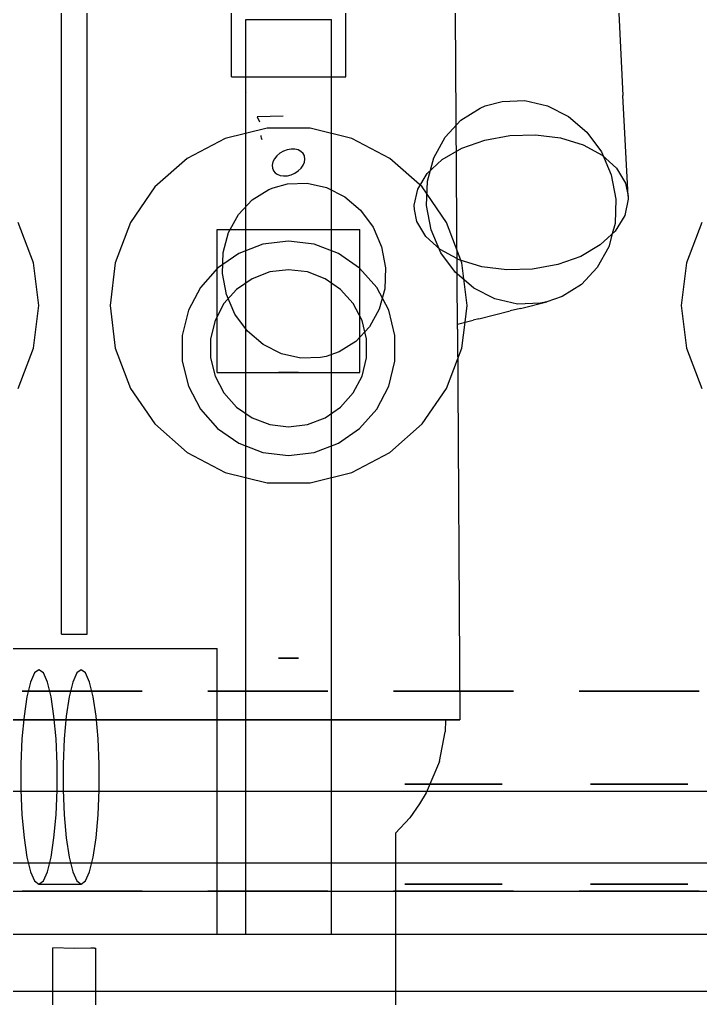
# Model space of a CAD drawing. Header units: millimetres. Extents: x -610 to 577, y -771 to 522.
# Drawn here: x -233.4 to -185.8, y 104.5 to 173 of the extents above; entities that cross this region are included whole.
import ezdxf

# ---------------------------------------------------------------- set-up
doc = ezdxf.new("R2010")
doc.units = ezdxf.units.MM
doc.layers.add('HIDDEN', color=8, linetype='Continuous')
doc.layers.add('VISIBLE', color=7, linetype='Continuous')

msp = doc.modelspace()

# ---------------------------------------------------------------- linework, layer by layer
at = {"layer": 'HIDDEN'}
for points in [[(-230.496, 130), (-230.496, 202)], [(-230.496, 130), (-230.496, 202)], [(-228.696, 130), (-228.696, 202)], [(-228.696, 130), (-228.696, 202)], [(-218.596, 169), (-218.596, 177)], [(-218.596, 169), (-218.596, 177)], [(-210.596, 169), (-210.596, 177)], [(-210.596, 169), (-210.596, 177)], [(-217.596, 173), (-211.596, 173)], [(-217.596, 173), (-211.596, 173)], [(-217.596, 109), (-217.596, 173)], [(-217.596, 109), (-217.596, 173)], [(-217.596, 173), (-211.596, 173)], [(-217.596, 173), (-211.596, 173)], [(-217.596, 109), (-217.596, 173)], [(-217.596, 109), (-217.596, 173)], [(-211.596, 109), (-211.596, 173)], [(-211.596, 109), (-211.596, 173)], [(-211.596, 109), (-211.596, 173)], [(-211.596, 109), (-211.596, 173)], [(-218.596, 169), (-210.596, 169)], [(-218.596, 169), (-210.596, 169)], [(-217.534, 167.919), (-217.543, 167.922)], [(-200.825, 166.959), (-199.649, 167.28)], [(-199.649, 167.28), (-198.05, 167.336)], [(-198.05, 167.336), (-196.466, 166.978)], [(-202.524, 165.964), (-201.17, 166.814)], [(-201.17, 166.814), (-200.825, 166.959)], [(-196.466, 166.978), (-194.989, 166.227)], [(-214.985, 166.254), (-216.799, 166.188)], [(-216.799, 166.188), (-216.632, 165.839)], [(-203.633, 164.78), (-202.524, 165.964)], [(-194.989, 166.227), (-193.705, 165.126)], [(-216.103, 165.409), (-219.029, 164.688)], [(-213.089, 165.409), (-216.103, 165.409)], [(-210.163, 164.688), (-213.089, 165.409)], [(-193.705, 165.126), (-192.688, 163.741)], [(-219.029, 164.688), (-221.697, 163.287)], [(-216.55, 164.882), (-216.535, 164.825)], [(-216.535, 164.825), (-216.506, 164.733)], [(-216.506, 164.733), (-216.461, 164.61)], [(-207.495, 163.287), (-210.163, 164.688)], [(-204.433, 163.331), (-203.633, 164.78)], [(-202.471, 163.998), (-200.86, 164.575)], [(-200.86, 164.575), (-199.101, 164.898)], [(-199.101, 164.898), (-197.295, 164.949)], [(-197.295, 164.949), (-195.548, 164.725)], [(-195.548, 164.725), (-193.961, 164.238)], [(-214.958, 163.789), (-215.201, 163.647)], [(-214.695, 163.887), (-214.958, 163.789)], [(-214.426, 163.935), (-214.695, 163.887)], [(-214.167, 163.933), (-214.426, 163.935)], [(-213.932, 163.879), (-214.167, 163.933)], [(-213.733, 163.776), (-213.932, 163.879)], [(-213.582, 163.631), (-213.733, 163.776)], [(-203.84, 163.202), (-202.471, 163.998)], [(-193.961, 164.238), (-192.627, 163.519)], [(-192.688, 163.741), (-191.998, 162.15)], [(-221.697, 163.287), (-223.952, 161.289)], [(-215.687, 163.048), (-215.737, 162.827)], [(-215.576, 163.267), (-215.687, 163.048)], [(-215.411, 163.47), (-215.576, 163.267)], [(-215.201, 163.647), (-215.411, 163.47)], [(-213.514, 163.519), (-213.582, 163.631)], [(-213.486, 163.45), (-213.514, 163.519)], [(-213.452, 163.245), (-213.486, 163.45)], [(-213.481, 163.027), (-213.452, 163.245)], [(-205.24, 161.289), (-207.495, 163.287)], [(-204.888, 162.232), (-203.84, 163.202)], [(-204.876, 161.701), (-204.433, 163.331)], [(-192.627, 163.519), (-191.623, 162.607)], [(-215.737, 162.827), (-215.724, 162.616)], [(-215.724, 162.616), (-215.678, 162.48)], [(-215.678, 162.48), (-215.649, 162.426)], [(-215.649, 162.426), (-215.54, 162.291)], [(-214.148, 162.255), (-213.915, 162.409)], [(-213.915, 162.409), (-213.719, 162.597)], [(-213.719, 162.597), (-213.572, 162.807)], [(-213.572, 162.807), (-213.481, 163.027)], [(-191.623, 162.607), (-191.007, 161.556)], [(-215.54, 162.291), (-215.395, 162.183)], [(-215.395, 162.183), (-215.184, 162.098)], [(-215.184, 162.098), (-214.94, 162.061)], [(-214.94, 162.061), (-214.676, 162.075)], [(-214.676, 162.075), (-214.407, 162.141)], [(-214.407, 162.141), (-214.148, 162.255)], [(-205.553, 161.145), (-204.888, 162.232)], [(-204.938, 159.985), (-204.876, 161.701)], [(-191.998, 162.15), (-191.674, 160.447)], [(-223.952, 161.289), (-225.664, 158.809)], [(-217.148, 160.382), (-215.982, 161.113)], [(-215.982, 161.113), (-215.685, 161.238)], [(-215.685, 161.238), (-214.673, 161.515)], [(-214.673, 161.515), (-213.296, 161.563)], [(-213.296, 161.563), (-211.932, 161.254)], [(-211.932, 161.254), (-210.66, 160.608)], [(-205.797, 160.005), (-205.553, 161.145)], [(-203.528, 158.809), (-205.24, 161.289)], [(-191.007, 161.556), (-190.819, 160.65)], [(-218.103, 159.362), (-217.148, 160.382)], [(-210.66, 160.608), (-209.554, 159.66)], [(-191.674, 160.447), (-191.736, 158.731)], [(-209.554, 159.66), (-208.679, 158.467)], [(-205.789, 159.715), (-205.797, 160.005)], [(-205.605, 158.876), (-205.789, 159.715)], [(-204.614, 158.282), (-204.938, 159.985)], [(-218.792, 158.114), (-218.103, 159.362)], [(-232.459, 155.991), (-233.528, 158.809)], [(-225.664, 158.809), (-226.733, 155.991)], [(-219.596, 158.316), (-209.596, 158.316)], [(-219.596, 158.316), (-209.596, 158.316)], [(-219.596, 148.316), (-219.596, 158.316)], [(-219.596, 148.316), (-219.596, 158.316)], [(-209.596, 148.316), (-209.596, 158.316)], [(-209.596, 148.316), (-209.596, 158.316)], [(-208.679, 158.467), (-208.084, 157.097)], [(-204.989, 157.825), (-205.605, 158.876)], [(-203.924, 156.691), (-204.614, 158.282)], [(-202.459, 155.991), (-203.528, 158.809)], [(-191.736, 158.731), (-191.933, 158.006)], [(-219.174, 156.711), (-218.792, 158.114)], [(-203.985, 156.913), (-204.989, 157.825)], [(-216.391, 157.282), (-218.081, 156.641)], [(-214.596, 157.5), (-216.391, 157.282)], [(-212.801, 157.282), (-214.596, 157.5)], [(-211.111, 156.641), (-212.801, 157.282)], [(-208.084, 157.097), (-207.806, 155.631)], [(-202.803, 156.276), (-203.985, 156.913)], [(-218.081, 156.641), (-219.569, 155.614)], [(-219.227, 155.233), (-219.174, 156.711)], [(-209.623, 155.614), (-211.111, 156.641)], [(-202.907, 155.305), (-203.924, 156.691)], [(-232.096, 153), (-232.459, 155.991)], [(-226.733, 155.991), (-227.096, 153)], [(-219.569, 155.614), (-220.768, 154.26)], [(-208.424, 154.26), (-209.623, 155.614)], [(-207.806, 155.631), (-207.859, 154.153)], [(-202.096, 153), (-202.459, 155.991)], [(-218.948, 153.766), (-219.227, 155.233)], [(-217.152, 154.87), (-218.243, 154.117)], [(-215.912, 155.34), (-217.152, 154.87)], [(-214.596, 155.5), (-215.912, 155.34)], [(-213.28, 155.34), (-214.596, 155.5)], [(-212.04, 154.87), (-213.28, 155.34)], [(-210.949, 154.117), (-212.04, 154.87)], [(-202.797, 155.211), (-202.907, 155.305)], [(-220.768, 154.26), (-221.609, 152.66)], [(-207.583, 152.66), (-208.424, 154.26)], [(-207.859, 154.153), (-208.241, 152.749)], [(-218.243, 154.117), (-219.122, 153.124)], [(-218.354, 152.397), (-218.948, 153.766)], [(-210.07, 153.124), (-210.949, 154.117)], [(-232.459, 150.009), (-232.096, 153)], [(-227.096, 153), (-226.733, 150.009)], [(-219.122, 153.124), (-219.739, 151.95)], [(-209.453, 151.95), (-210.07, 153.124)], [(-202.238, 151.832), (-202.096, 153)], [(-221.609, 152.66), (-222.041, 150.904)], [(-217.478, 151.203), (-218.354, 152.397)], [(-208.241, 152.749), (-208.929, 151.501)], [(-207.151, 150.904), (-207.583, 152.66)], [(-219.739, 151.95), (-220.056, 150.663)], [(-208.929, 151.501), (-209.884, 150.482)], [(-209.136, 150.663), (-209.453, 151.95)], [(-222.041, 150.904), (-222.041, 149.096)], [(-216.372, 150.256), (-217.478, 151.203)], [(-207.151, 149.096), (-207.151, 150.904)], [(-220.056, 150.663), (-220.056, 149.337)], [(-215.101, 149.609), (-216.372, 150.256)], [(-209.884, 150.482), (-211.05, 149.75)], [(-209.136, 149.337), (-209.136, 150.663)], [(-233.528, 147.191), (-232.459, 150.009)], [(-226.733, 150.009), (-225.664, 147.191)], [(-213.737, 149.301), (-215.101, 149.609)], [(-212.36, 149.349), (-213.737, 149.301)], [(-211.971, 149.429), (-212.36, 149.349)], [(-211.05, 149.75), (-211.971, 149.429)], [(-222.041, 149.096), (-221.609, 147.34)], [(-220.056, 149.337), (-219.739, 148.05)], [(-209.453, 148.05), (-209.136, 149.337)], [(-207.583, 147.34), (-207.151, 149.096)], [(-203.528, 147.191), (-202.758, 149.22)], [(-219.739, 148.05), (-219.122, 146.876)], [(-219.596, 148.316), (-209.596, 148.316)], [(-219.596, 148.316), (-209.596, 148.316)], [(-215.296, 148.316), (-215.291, 148.316)], [(-215.291, 148.316), (-215.296, 148.316)], [(-215.296, 148.316), (-215.291, 148.316)], [(-215.291, 148.316), (-215.296, 148.316)], [(-215.296, 148.316), (-215.291, 148.316)], [(-215.291, 148.316), (-215.296, 148.316)], [(-215.296, 148.316), (-215.291, 148.316)], [(-215.291, 148.316), (-215.296, 148.316)], [(-215.291, 148.316), (-215.251, 148.316)], [(-215.251, 148.316), (-215.291, 148.316)], [(-215.291, 148.316), (-215.251, 148.316)], [(-215.251, 148.316), (-215.291, 148.316)], [(-215.291, 148.316), (-215.251, 148.316)], [(-215.251, 148.316), (-215.291, 148.316)], [(-215.291, 148.316), (-215.251, 148.316)], [(-215.251, 148.316), (-215.291, 148.316)], [(-215.251, 148.316), (-215.172, 148.316)], [(-215.172, 148.316), (-215.251, 148.316)], [(-215.251, 148.316), (-215.172, 148.316)], [(-215.172, 148.316), (-215.251, 148.316)], [(-215.251, 148.316), (-215.172, 148.316)], [(-215.172, 148.316), (-215.251, 148.316)], [(-215.251, 148.316), (-215.172, 148.316)], [(-215.172, 148.316), (-215.251, 148.316)], [(-215.172, 148.316), (-215.06, 148.316)], [(-215.06, 148.316), (-215.172, 148.316)], [(-215.172, 148.316), (-215.06, 148.316)], [(-215.06, 148.316), (-215.172, 148.316)], [(-215.172, 148.316), (-215.06, 148.316)], [(-215.06, 148.316), (-215.172, 148.316)], [(-215.172, 148.316), (-215.06, 148.316)], [(-215.06, 148.316), (-215.172, 148.316)], [(-215.06, 148.316), (-214.921, 148.316)], [(-214.921, 148.316), (-215.06, 148.316)], [(-215.06, 148.316), (-214.921, 148.316)], [(-214.921, 148.316), (-215.06, 148.316)], [(-215.06, 148.316), (-214.921, 148.316)], [(-214.921, 148.316), (-215.06, 148.316)], [(-215.06, 148.316), (-214.921, 148.316)], [(-214.921, 148.316), (-215.06, 148.316)], [(-214.921, 148.316), (-214.764, 148.316)], [(-214.764, 148.316), (-214.921, 148.316)], [(-214.921, 148.316), (-214.764, 148.316)], [(-214.764, 148.316), (-214.921, 148.316)], [(-214.921, 148.316), (-214.764, 148.316)], [(-214.764, 148.316), (-214.921, 148.316)], [(-214.921, 148.316), (-214.764, 148.316)], [(-214.764, 148.316), (-214.921, 148.316)], [(-214.764, 148.316), (-214.596, 148.316)], [(-214.596, 148.316), (-214.764, 148.316)], [(-214.764, 148.316), (-214.596, 148.316)], [(-214.596, 148.316), (-214.764, 148.316)], [(-214.764, 148.316), (-214.596, 148.316)], [(-214.596, 148.316), (-214.764, 148.316)], [(-214.764, 148.316), (-214.596, 148.316)], [(-214.596, 148.316), (-214.764, 148.316)], [(-214.428, 148.316), (-214.596, 148.316)], [(-214.596, 148.316), (-214.428, 148.316)], [(-214.428, 148.316), (-214.596, 148.316)], [(-214.596, 148.316), (-214.428, 148.316)], [(-214.428, 148.316), (-214.596, 148.316)], [(-214.596, 148.316), (-214.428, 148.316)], [(-214.428, 148.316), (-214.596, 148.316)], [(-214.596, 148.316), (-214.428, 148.316)], [(-214.271, 148.316), (-214.428, 148.316)], [(-214.428, 148.316), (-214.271, 148.316)], [(-214.271, 148.316), (-214.428, 148.316)], [(-214.428, 148.316), (-214.271, 148.316)], [(-214.271, 148.316), (-214.428, 148.316)], [(-214.428, 148.316), (-214.271, 148.316)], [(-214.271, 148.316), (-214.428, 148.316)], [(-214.428, 148.316), (-214.271, 148.316)], [(-214.132, 148.316), (-214.271, 148.316)], [(-214.271, 148.316), (-214.132, 148.316)], [(-214.132, 148.316), (-214.271, 148.316)], [(-214.271, 148.316), (-214.132, 148.316)], [(-214.132, 148.316), (-214.271, 148.316)], [(-214.271, 148.316), (-214.132, 148.316)], [(-214.132, 148.316), (-214.271, 148.316)], [(-214.271, 148.316), (-214.132, 148.316)], [(-214.02, 148.316), (-214.132, 148.316)], [(-214.132, 148.316), (-214.02, 148.316)], [(-214.02, 148.316), (-214.132, 148.316)], [(-214.132, 148.316), (-214.02, 148.316)], [(-214.02, 148.316), (-214.132, 148.316)], [(-214.132, 148.316), (-214.02, 148.316)], [(-214.02, 148.316), (-214.132, 148.316)], [(-214.132, 148.316), (-214.02, 148.316)], [(-213.941, 148.316), (-214.02, 148.316)], [(-214.02, 148.316), (-213.941, 148.316)], [(-213.941, 148.316), (-214.02, 148.316)], [(-214.02, 148.316), (-213.941, 148.316)], [(-213.941, 148.316), (-214.02, 148.316)], [(-214.02, 148.316), (-213.941, 148.316)], [(-213.941, 148.316), (-214.02, 148.316)], [(-214.02, 148.316), (-213.941, 148.316)], [(-213.901, 148.316), (-213.941, 148.316)], [(-213.941, 148.316), (-213.901, 148.316)], [(-213.901, 148.316), (-213.941, 148.316)], [(-213.941, 148.316), (-213.901, 148.316)], [(-213.901, 148.316), (-213.941, 148.316)], [(-213.941, 148.316), (-213.901, 148.316)], [(-213.901, 148.316), (-213.941, 148.316)], [(-213.941, 148.316), (-213.901, 148.316)], [(-213.896, 148.316), (-213.901, 148.316)], [(-213.901, 148.316), (-213.896, 148.316)], [(-213.896, 148.316), (-213.901, 148.316)], [(-213.901, 148.316), (-213.896, 148.316)], [(-213.896, 148.316), (-213.901, 148.316)], [(-213.901, 148.316), (-213.896, 148.316)], [(-213.896, 148.316), (-213.901, 148.316)], [(-213.901, 148.316), (-213.896, 148.316)], [(-210.07, 146.876), (-209.453, 148.05)], [(-221.609, 147.34), (-220.768, 145.74)], [(-208.424, 145.74), (-207.583, 147.34)], [(-225.664, 147.191), (-223.952, 144.711)], [(-219.122, 146.876), (-218.243, 145.883)], [(-210.949, 145.883), (-210.07, 146.876)], [(-205.24, 144.711), (-203.528, 147.191)], [(-220.768, 145.74), (-219.569, 144.386)], [(-218.243, 145.883), (-217.152, 145.13)], [(-212.04, 145.13), (-210.949, 145.883)], [(-209.623, 144.386), (-208.424, 145.74)], [(-223.952, 144.711), (-221.697, 142.713)], [(-217.152, 145.13), (-215.912, 144.66)], [(-215.912, 144.66), (-214.596, 144.5)], [(-214.596, 144.5), (-213.28, 144.66)], [(-213.28, 144.66), (-212.04, 145.13)], [(-207.495, 142.713), (-205.24, 144.711)], [(-219.569, 144.386), (-218.081, 143.359)], [(-211.111, 143.359), (-209.623, 144.386)], [(-218.081, 143.359), (-216.391, 142.718)], [(-212.801, 142.718), (-211.111, 143.359)], [(-221.697, 142.713), (-219.029, 141.312)], [(-216.391, 142.718), (-214.596, 142.5)], [(-214.596, 142.5), (-212.801, 142.718)], [(-210.163, 141.312), (-207.495, 142.713)], [(-219.029, 141.312), (-216.103, 140.591)], [(-213.089, 140.591), (-210.163, 141.312)], [(-216.103, 140.591), (-213.089, 140.591)], [(-230.496, 130), (-228.696, 130)], [(-230.496, 130), (-228.696, 130)], [(-241.596, 129), (-219.596, 129)], [(-241.596, 129), (-219.596, 129)], [(-219.596, 109), (-219.596, 129)], [(-219.596, 109), (-219.596, 129)], [(-215.296, 128.316), (-215.291, 128.316)], [(-215.291, 128.316), (-215.296, 128.316)], [(-215.296, 128.316), (-215.291, 128.316)], [(-215.291, 128.316), (-215.296, 128.316)], [(-215.296, 128.316), (-215.291, 128.316)], [(-215.291, 128.316), (-215.296, 128.316)], [(-215.296, 128.316), (-215.291, 128.316)], [(-215.291, 128.316), (-215.296, 128.316)], [(-215.291, 128.316), (-215.251, 128.316)], [(-215.251, 128.316), (-215.291, 128.316)], [(-215.291, 128.316), (-215.251, 128.316)], [(-215.251, 128.316), (-215.291, 128.316)], [(-215.291, 128.316), (-215.251, 128.316)], [(-215.251, 128.316), (-215.291, 128.316)], [(-215.291, 128.316), (-215.251, 128.316)], [(-215.251, 128.316), (-215.291, 128.316)], [(-215.251, 128.316), (-215.172, 128.316)], [(-215.172, 128.316), (-215.251, 128.316)], [(-215.251, 128.316), (-215.172, 128.316)], [(-215.172, 128.316), (-215.251, 128.316)], [(-215.251, 128.316), (-215.172, 128.316)], [(-215.172, 128.316), (-215.251, 128.316)], [(-215.251, 128.316), (-215.172, 128.316)], [(-215.172, 128.316), (-215.251, 128.316)], [(-215.172, 128.316), (-215.06, 128.316)], [(-215.06, 128.316), (-215.172, 128.316)], [(-215.172, 128.316), (-215.06, 128.316)], [(-215.06, 128.316), (-215.172, 128.316)], [(-215.172, 128.316), (-215.06, 128.316)], [(-215.06, 128.316), (-215.172, 128.316)], [(-215.172, 128.316), (-215.06, 128.316)], [(-215.06, 128.316), (-215.172, 128.316)], [(-215.06, 128.316), (-214.921, 128.316)], [(-214.921, 128.316), (-215.06, 128.316)], [(-215.06, 128.316), (-214.921, 128.316)], [(-214.921, 128.316), (-215.06, 128.316)], [(-215.06, 128.316), (-214.921, 128.316)], [(-214.921, 128.316), (-215.06, 128.316)], [(-215.06, 128.316), (-214.921, 128.316)], [(-214.921, 128.316), (-215.06, 128.316)], [(-214.921, 128.316), (-214.764, 128.316)], [(-214.764, 128.316), (-214.921, 128.316)], [(-214.921, 128.316), (-214.764, 128.316)], [(-214.764, 128.316), (-214.921, 128.316)], [(-214.921, 128.316), (-214.764, 128.316)], [(-214.764, 128.316), (-214.921, 128.316)], [(-214.921, 128.316), (-214.764, 128.316)], [(-214.764, 128.316), (-214.921, 128.316)], [(-214.764, 128.316), (-214.596, 128.316)], [(-214.596, 128.316), (-214.764, 128.316)], [(-214.764, 128.316), (-214.596, 128.316)], [(-214.596, 128.316), (-214.764, 128.316)], [(-214.764, 128.316), (-214.596, 128.316)], [(-214.596, 128.316), (-214.764, 128.316)], [(-214.764, 128.316), (-214.596, 128.316)], [(-214.596, 128.316), (-214.764, 128.316)], [(-214.428, 128.316), (-214.596, 128.316)], [(-214.596, 128.316), (-214.428, 128.316)], [(-214.428, 128.316), (-214.596, 128.316)], [(-214.596, 128.316), (-214.428, 128.316)], [(-214.428, 128.316), (-214.596, 128.316)], [(-214.596, 128.316), (-214.428, 128.316)], [(-214.428, 128.316), (-214.596, 128.316)], [(-214.596, 128.316), (-214.428, 128.316)], [(-214.271, 128.316), (-214.428, 128.316)], [(-214.428, 128.316), (-214.271, 128.316)], [(-214.271, 128.316), (-214.428, 128.316)], [(-214.428, 128.316), (-214.271, 128.316)], [(-214.271, 128.316), (-214.428, 128.316)], [(-214.428, 128.316), (-214.271, 128.316)], [(-214.271, 128.316), (-214.428, 128.316)], [(-214.428, 128.316), (-214.271, 128.316)], [(-214.132, 128.316), (-214.271, 128.316)], [(-214.271, 128.316), (-214.132, 128.316)], [(-214.132, 128.316), (-214.271, 128.316)], [(-214.271, 128.316), (-214.132, 128.316)], [(-214.132, 128.316), (-214.271, 128.316)], [(-214.271, 128.316), (-214.132, 128.316)], [(-214.132, 128.316), (-214.271, 128.316)], [(-214.271, 128.316), (-214.132, 128.316)], [(-214.02, 128.316), (-214.132, 128.316)], [(-214.132, 128.316), (-214.02, 128.316)], [(-214.02, 128.316), (-214.132, 128.316)], [(-214.132, 128.316), (-214.02, 128.316)], [(-214.02, 128.316), (-214.132, 128.316)], [(-214.132, 128.316), (-214.02, 128.316)], [(-214.02, 128.316), (-214.132, 128.316)], [(-214.132, 128.316), (-214.02, 128.316)], [(-213.941, 128.316), (-214.02, 128.316)], [(-214.02, 128.316), (-213.941, 128.316)], [(-213.941, 128.316), (-214.02, 128.316)], [(-214.02, 128.316), (-213.941, 128.316)], [(-213.941, 128.316), (-214.02, 128.316)], [(-214.02, 128.316), (-213.941, 128.316)], [(-213.941, 128.316), (-214.02, 128.316)], [(-214.02, 128.316), (-213.941, 128.316)], [(-213.901, 128.316), (-213.941, 128.316)], [(-213.941, 128.316), (-213.901, 128.316)], [(-213.901, 128.316), (-213.941, 128.316)], [(-213.941, 128.316), (-213.901, 128.316)], [(-213.901, 128.316), (-213.941, 128.316)], [(-213.941, 128.316), (-213.901, 128.316)], [(-213.901, 128.316), (-213.941, 128.316)], [(-213.941, 128.316), (-213.901, 128.316)], [(-213.896, 128.316), (-213.901, 128.316)], [(-213.901, 128.316), (-213.896, 128.316)], [(-213.896, 128.316), (-213.901, 128.316)], [(-213.901, 128.316), (-213.896, 128.316)], [(-213.896, 128.316), (-213.901, 128.316)], [(-213.901, 128.316), (-213.896, 128.316)], [(-213.896, 128.316), (-213.901, 128.316)], [(-213.901, 128.316), (-213.896, 128.316)], [(-232.074, 127.5), (-232.379, 127.282)], [(-231.769, 127.282), (-232.074, 127.5)], [(-229.118, 127.5), (-229.423, 127.282)], [(-228.813, 127.282), (-229.118, 127.5)], [(-232.379, 127.282), (-232.667, 126.641)], [(-231.482, 126.641), (-231.769, 127.282)], [(-229.423, 127.282), (-229.71, 126.641)], [(-228.525, 126.641), (-228.813, 127.282)], [(-232.667, 126.641), (-232.919, 125.614)], [(-231.229, 125.614), (-231.482, 126.641)], [(-229.71, 126.641), (-229.963, 125.614)], [(-228.273, 125.614), (-228.525, 126.641)], [(-233.246, 126), (-233.215, 126)], [(-233.215, 126), (-233.246, 126)], [(-233.215, 126), (-232.973, 126)], [(-232.973, 126), (-233.215, 126)], [(-232.919, 125.614), (-233.123, 124.26)], [(-232.973, 126), (-232.503, 126)], [(-232.503, 126), (-232.973, 126)], [(-232.503, 126), (-231.831, 126)], [(-231.831, 126), (-232.503, 126)], [(-231.831, 126), (-230.998, 126)], [(-230.998, 126), (-231.831, 126)], [(-231.025, 124.26), (-231.229, 125.614)], [(-230.998, 126), (-230.051, 126)], [(-230.051, 126), (-230.998, 126)], [(-229.963, 125.614), (-230.167, 124.26)], [(-230.051, 126), (-229.046, 126)], [(-229.046, 126), (-230.051, 126)], [(-228.041, 126), (-229.046, 126)], [(-229.046, 126), (-228.041, 126)], [(-228.069, 124.26), (-228.273, 125.614)], [(-227.094, 126), (-228.041, 126)], [(-228.041, 126), (-227.094, 126)], [(-226.261, 126), (-227.094, 126)], [(-227.094, 126), (-226.261, 126)], [(-225.589, 126), (-226.261, 126)], [(-226.261, 126), (-225.589, 126)], [(-225.119, 126), (-225.589, 126)], [(-225.589, 126), (-225.119, 126)], [(-224.877, 126), (-225.119, 126)], [(-225.119, 126), (-224.877, 126)], [(-224.846, 126), (-224.877, 126)], [(-224.877, 126), (-224.846, 126)], [(-220.246, 126), (-220.215, 126)], [(-220.215, 126), (-220.246, 126)], [(-220.215, 126), (-219.973, 126)], [(-219.973, 126), (-220.215, 126)], [(-219.973, 126), (-219.503, 126)], [(-219.503, 126), (-219.973, 126)], [(-219.503, 126), (-218.831, 126)], [(-218.831, 126), (-219.503, 126)], [(-218.831, 126), (-217.998, 126)], [(-217.998, 126), (-218.831, 126)], [(-217.998, 126), (-217.051, 126)], [(-217.051, 126), (-217.998, 126)], [(-217.051, 126), (-216.046, 126)], [(-216.046, 126), (-217.051, 126)], [(-215.041, 126), (-216.046, 126)], [(-216.046, 126), (-215.041, 126)], [(-214.094, 126), (-215.041, 126)], [(-215.041, 126), (-214.094, 126)], [(-213.261, 126), (-214.094, 126)], [(-214.094, 126), (-213.261, 126)], [(-212.589, 126), (-213.261, 126)], [(-213.261, 126), (-212.589, 126)], [(-212.119, 126), (-212.589, 126)], [(-212.589, 126), (-212.119, 126)], [(-211.877, 126), (-212.119, 126)], [(-212.119, 126), (-211.877, 126)], [(-211.846, 126), (-211.877, 126)], [(-211.877, 126), (-211.846, 126)], [(-207.246, 126), (-207.215, 126)], [(-207.215, 126), (-207.246, 126)], [(-207.215, 126), (-206.973, 126)], [(-206.973, 126), (-207.215, 126)], [(-206.973, 126), (-206.503, 126)], [(-206.503, 126), (-206.973, 126)], [(-206.503, 126), (-205.831, 126)], [(-205.831, 126), (-206.503, 126)], [(-205.831, 126), (-204.998, 126)], [(-204.998, 126), (-205.831, 126)], [(-204.998, 126), (-204.051, 126)], [(-204.051, 126), (-204.998, 126)], [(-204.051, 126), (-203.046, 126)], [(-203.046, 126), (-204.051, 126)], [(-202.041, 126), (-203.046, 126)], [(-203.046, 126), (-202.041, 126)], [(-201.094, 126), (-202.041, 126)], [(-202.041, 126), (-201.094, 126)], [(-200.261, 126), (-201.094, 126)], [(-201.094, 126), (-200.261, 126)], [(-199.589, 126), (-200.261, 126)], [(-200.261, 126), (-199.589, 126)], [(-199.119, 126), (-199.589, 126)], [(-199.589, 126), (-199.119, 126)], [(-198.877, 126), (-199.119, 126)], [(-199.119, 126), (-198.877, 126)], [(-198.846, 126), (-198.877, 126)], [(-198.877, 126), (-198.846, 126)], [(-194.246, 126), (-194.215, 126)], [(-194.215, 126), (-194.246, 126)], [(-194.215, 126), (-193.973, 126)], [(-193.973, 126), (-194.215, 126)], [(-193.973, 126), (-193.503, 126)], [(-193.503, 126), (-193.973, 126)], [(-193.503, 126), (-192.831, 126)], [(-192.831, 126), (-193.503, 126)], [(-192.831, 126), (-191.998, 126)], [(-191.998, 126), (-192.831, 126)], [(-191.998, 126), (-191.051, 126)], [(-191.051, 126), (-191.998, 126)], [(-191.051, 126), (-190.046, 126)], [(-190.046, 126), (-191.051, 126)], [(-189.041, 126), (-190.046, 126)], [(-190.046, 126), (-189.041, 126)], [(-188.094, 126), (-189.041, 126)], [(-189.041, 126), (-188.094, 126)], [(-187.261, 126), (-188.094, 126)], [(-188.094, 126), (-187.261, 126)], [(-186.589, 126), (-187.261, 126)], [(-187.261, 126), (-186.589, 126)], [(-186.119, 126), (-186.589, 126)], [(-186.589, 126), (-186.119, 126)], [(-185.877, 126), (-186.119, 126)], [(-186.119, 126), (-185.877, 126)], [(-185.846, 126), (-185.877, 126)], [(-185.877, 126), (-185.846, 126)], [(-230.809, 124), (-236.999, 124)], [(-232.955, 124), (-234.633, 124)], [(-234.633, 124), (-232.955, 124)], [(-234.609, 124), (-229.596, 124)], [(-233.123, 124.26), (-233.266, 122.66)], [(-231.778, 124), (-232.955, 124)], [(-232.955, 124), (-231.778, 124)], [(-231.173, 124), (-231.778, 124)], [(-231.778, 124), (-231.173, 124)], [(-231.096, 124), (-231.173, 124)], [(-231.173, 124), (-231.096, 124)], [(-230.882, 122.66), (-231.025, 124.26)], [(-224.521, 124), (-230.809, 124)], [(-230.167, 124.26), (-230.31, 122.66)], [(-229.596, 124), (-219.669, 124)], [(-228.096, 124), (-228.019, 124)], [(-228.019, 124), (-228.096, 124)], [(-227.926, 122.66), (-228.069, 124.26)], [(-228.019, 124), (-227.414, 124)], [(-227.414, 124), (-228.019, 124)], [(-227.414, 124), (-226.237, 124)], [(-226.237, 124), (-227.414, 124)], [(-226.237, 124), (-224.559, 124)], [(-224.559, 124), (-226.237, 124)], [(-224.559, 124), (-222.476, 124)], [(-222.476, 124), (-224.559, 124)], [(-218.635, 124), (-224.521, 124)], [(-222.476, 124), (-220.109, 124)], [(-220.109, 124), (-222.476, 124)], [(-220.109, 124), (-217.596, 124)], [(-217.596, 124), (-220.109, 124)], [(-219.669, 124), (-213.056, 124)], [(-213.549, 124), (-218.635, 124)], [(-215.083, 124), (-217.596, 124)], [(-217.596, 124), (-215.083, 124)], [(-212.716, 124), (-215.083, 124)], [(-215.083, 124), (-212.716, 124)], [(-209.487, 124), (-213.549, 124)], [(-210.633, 124), (-212.716, 124)], [(-212.716, 124), (-210.633, 124)], [(-212.078, 124), (-211.301, 124)], [(-208.955, 124), (-210.633, 124)], [(-210.633, 124), (-208.955, 124)], [(-206.772, 124), (-209.487, 124)], [(-207.778, 124), (-208.955, 124)], [(-208.955, 124), (-207.778, 124)], [(-207.173, 124), (-207.778, 124)], [(-207.778, 124), (-207.173, 124)], [(-207.096, 124), (-207.173, 124)], [(-207.173, 124), (-207.096, 124)], [(-205.215, 124), (-206.772, 124)], [(-203.947, 124), (-205.215, 124)], [(-203.05, 124), (-203.947, 124)], [(-202.621, 124), (-203.05, 124)], [(-202.596, 124), (-202.621, 124)], [(-233.266, 122.66), (-233.34, 120.904)], [(-230.809, 120.904), (-230.882, 122.66)], [(-230.31, 122.66), (-230.383, 120.904)], [(-227.852, 120.904), (-227.926, 122.66)], [(-233.34, 120.904), (-233.34, 119.096)], [(-230.809, 119.096), (-230.809, 120.904)], [(-230.383, 120.904), (-230.383, 119.096)], [(-227.852, 119.096), (-227.852, 120.904)], [(-206.446, 119.5), (-206.421, 119.5)], [(-206.421, 119.5), (-206.446, 119.5)], [(-206.421, 119.5), (-206.225, 119.5)], [(-206.225, 119.5), (-206.421, 119.5)], [(-206.225, 119.5), (-205.844, 119.5)], [(-205.844, 119.5), (-206.225, 119.5)], [(-205.844, 119.5), (-205.301, 119.5)], [(-205.301, 119.5), (-205.844, 119.5)], [(-205.301, 119.5), (-204.626, 119.5)], [(-204.626, 119.5), (-205.301, 119.5)], [(-204.626, 119.5), (-203.86, 119.5)], [(-203.86, 119.5), (-204.626, 119.5)], [(-203.86, 119.5), (-203.046, 119.5)], [(-203.046, 119.5), (-203.86, 119.5)], [(-202.232, 119.5), (-203.046, 119.5)], [(-203.046, 119.5), (-202.232, 119.5)], [(-201.466, 119.5), (-202.232, 119.5)], [(-202.232, 119.5), (-201.466, 119.5)], [(-200.791, 119.5), (-201.466, 119.5)], [(-201.466, 119.5), (-200.791, 119.5)], [(-200.248, 119.5), (-200.791, 119.5)], [(-200.791, 119.5), (-200.248, 119.5)], [(-199.867, 119.5), (-200.248, 119.5)], [(-200.248, 119.5), (-199.867, 119.5)], [(-199.671, 119.5), (-199.867, 119.5)], [(-199.867, 119.5), (-199.671, 119.5)], [(-199.646, 119.5), (-199.671, 119.5)], [(-199.671, 119.5), (-199.646, 119.5)], [(-193.446, 119.5), (-193.421, 119.5)], [(-193.421, 119.5), (-193.446, 119.5)], [(-193.421, 119.5), (-193.225, 119.5)], [(-193.225, 119.5), (-193.421, 119.5)], [(-193.225, 119.5), (-192.844, 119.5)], [(-192.844, 119.5), (-193.225, 119.5)], [(-192.844, 119.5), (-192.301, 119.5)], [(-192.301, 119.5), (-192.844, 119.5)], [(-192.301, 119.5), (-191.626, 119.5)], [(-191.626, 119.5), (-192.301, 119.5)], [(-191.626, 119.5), (-190.86, 119.5)], [(-190.86, 119.5), (-191.626, 119.5)], [(-190.86, 119.5), (-190.046, 119.5)], [(-190.046, 119.5), (-190.86, 119.5)], [(-189.232, 119.5), (-190.046, 119.5)], [(-190.046, 119.5), (-189.232, 119.5)], [(-188.466, 119.5), (-189.232, 119.5)], [(-189.232, 119.5), (-188.466, 119.5)], [(-187.791, 119.5), (-188.466, 119.5)], [(-188.466, 119.5), (-187.791, 119.5)], [(-187.248, 119.5), (-187.791, 119.5)], [(-187.791, 119.5), (-187.248, 119.5)], [(-186.867, 119.5), (-187.248, 119.5)], [(-187.248, 119.5), (-186.867, 119.5)], [(-186.671, 119.5), (-186.867, 119.5)], [(-186.867, 119.5), (-186.671, 119.5)], [(-186.646, 119.5), (-186.671, 119.5)], [(-186.671, 119.5), (-186.646, 119.5)], [(-259.596, 119), (-127.596, 119)], [(-259.596, 119), (-127.596, 119)], [(-259.596, 119), (-127.596, 119)], [(-259.596, 119), (-127.596, 119)], [(-233.34, 119.096), (-233.266, 117.34)], [(-230.882, 117.34), (-230.809, 119.096)], [(-230.383, 119.096), (-230.31, 117.34)], [(-227.926, 117.34), (-227.852, 119.096)], [(-233.266, 117.34), (-233.123, 115.74)], [(-231.025, 115.74), (-230.882, 117.34)], [(-230.31, 117.34), (-230.167, 115.74)], [(-228.069, 115.74), (-227.926, 117.34)], [(-233.123, 115.74), (-232.919, 114.386)], [(-231.229, 114.386), (-231.025, 115.74)], [(-230.167, 115.74), (-229.963, 114.386)], [(-228.273, 114.386), (-228.069, 115.74)], [(-259.596, 114), (-127.596, 114)], [(-259.596, 114), (-127.596, 114)], [(-259.596, 114), (-127.596, 114)], [(-259.596, 114), (-127.596, 114)], [(-232.919, 114.386), (-232.667, 113.359)], [(-231.482, 113.359), (-231.229, 114.386)], [(-229.963, 114.386), (-229.71, 113.359)], [(-228.525, 113.359), (-228.273, 114.386)], [(-232.667, 113.359), (-232.379, 112.718)], [(-231.769, 112.718), (-231.482, 113.359)], [(-229.71, 113.359), (-229.423, 112.718)], [(-228.813, 112.718), (-228.525, 113.359)], [(-232.379, 112.718), (-232.074, 112.5)], [(-232.074, 112.5), (-231.769, 112.718)], [(-232.074, 112.5), (-229.118, 112.5)], [(-229.423, 112.718), (-229.118, 112.5)], [(-229.118, 112.5), (-228.813, 112.718)], [(-206.446, 112.5), (-206.421, 112.5)], [(-206.421, 112.5), (-206.446, 112.5)], [(-206.421, 112.5), (-206.225, 112.5)], [(-206.225, 112.5), (-206.421, 112.5)], [(-206.225, 112.5), (-205.844, 112.5)], [(-205.844, 112.5), (-206.225, 112.5)], [(-205.844, 112.5), (-205.301, 112.5)], [(-205.301, 112.5), (-205.844, 112.5)], [(-205.301, 112.5), (-204.626, 112.5)], [(-204.626, 112.5), (-205.301, 112.5)], [(-204.626, 112.5), (-203.86, 112.5)], [(-203.86, 112.5), (-204.626, 112.5)], [(-203.86, 112.5), (-203.046, 112.5)], [(-203.046, 112.5), (-203.86, 112.5)], [(-202.232, 112.5), (-203.046, 112.5)], [(-203.046, 112.5), (-202.232, 112.5)], [(-201.466, 112.5), (-202.232, 112.5)], [(-202.232, 112.5), (-201.466, 112.5)], [(-200.791, 112.5), (-201.466, 112.5)], [(-201.466, 112.5), (-200.791, 112.5)], [(-200.248, 112.5), (-200.791, 112.5)], [(-200.791, 112.5), (-200.248, 112.5)], [(-199.867, 112.5), (-200.248, 112.5)], [(-200.248, 112.5), (-199.867, 112.5)], [(-199.671, 112.5), (-199.867, 112.5)], [(-199.867, 112.5), (-199.671, 112.5)], [(-199.646, 112.5), (-199.671, 112.5)], [(-199.671, 112.5), (-199.646, 112.5)], [(-193.446, 112.5), (-193.421, 112.5)], [(-193.421, 112.5), (-193.446, 112.5)], [(-193.421, 112.5), (-193.225, 112.5)], [(-193.225, 112.5), (-193.421, 112.5)], [(-193.225, 112.5), (-192.844, 112.5)], [(-192.844, 112.5), (-193.225, 112.5)], [(-192.844, 112.5), (-192.301, 112.5)], [(-192.301, 112.5), (-192.844, 112.5)], [(-192.301, 112.5), (-191.626, 112.5)], [(-191.626, 112.5), (-192.301, 112.5)], [(-191.626, 112.5), (-190.86, 112.5)], [(-190.86, 112.5), (-191.626, 112.5)], [(-190.86, 112.5), (-190.046, 112.5)], [(-190.046, 112.5), (-190.86, 112.5)], [(-189.232, 112.5), (-190.046, 112.5)], [(-190.046, 112.5), (-189.232, 112.5)], [(-188.466, 112.5), (-189.232, 112.5)], [(-189.232, 112.5), (-188.466, 112.5)], [(-187.791, 112.5), (-188.466, 112.5)], [(-188.466, 112.5), (-187.791, 112.5)], [(-187.248, 112.5), (-187.791, 112.5)], [(-187.791, 112.5), (-187.248, 112.5)], [(-186.867, 112.5), (-187.248, 112.5)], [(-187.248, 112.5), (-186.867, 112.5)], [(-186.671, 112.5), (-186.867, 112.5)], [(-186.867, 112.5), (-186.671, 112.5)], [(-186.646, 112.5), (-186.671, 112.5)], [(-186.671, 112.5), (-186.646, 112.5)], [(-259.596, 112), (-127.596, 112)], [(-259.596, 112), (-127.596, 112)], [(-233.246, 112), (-233.215, 112)], [(-233.215, 112), (-233.246, 112)], [(-233.215, 112), (-232.973, 112)], [(-232.973, 112), (-233.215, 112)], [(-232.973, 112), (-232.503, 112)], [(-232.503, 112), (-232.973, 112)], [(-232.503, 112), (-231.831, 112)], [(-231.831, 112), (-232.503, 112)], [(-231.831, 112), (-230.998, 112)], [(-230.998, 112), (-231.831, 112)], [(-230.998, 112), (-230.051, 112)], [(-230.051, 112), (-230.998, 112)], [(-230.051, 112), (-229.046, 112)], [(-229.046, 112), (-230.051, 112)], [(-228.041, 112), (-229.046, 112)], [(-229.046, 112), (-228.041, 112)], [(-227.094, 112), (-228.041, 112)], [(-228.041, 112), (-227.094, 112)], [(-226.261, 112), (-227.094, 112)], [(-227.094, 112), (-226.261, 112)], [(-225.589, 112), (-226.261, 112)], [(-226.261, 112), (-225.589, 112)], [(-225.119, 112), (-225.589, 112)], [(-225.589, 112), (-225.119, 112)], [(-224.877, 112), (-225.119, 112)], [(-225.119, 112), (-224.877, 112)], [(-224.846, 112), (-224.877, 112)], [(-224.877, 112), (-224.846, 112)], [(-220.246, 112), (-220.215, 112)], [(-220.215, 112), (-220.246, 112)], [(-220.215, 112), (-219.973, 112)], [(-219.973, 112), (-220.215, 112)], [(-219.973, 112), (-219.503, 112)], [(-219.503, 112), (-219.973, 112)], [(-219.503, 112), (-218.831, 112)], [(-218.831, 112), (-219.503, 112)], [(-218.831, 112), (-217.998, 112)], [(-217.998, 112), (-218.831, 112)], [(-217.998, 112), (-217.051, 112)], [(-217.051, 112), (-217.998, 112)], [(-217.051, 112), (-216.046, 112)], [(-216.046, 112), (-217.051, 112)], [(-215.041, 112), (-216.046, 112)], [(-216.046, 112), (-215.041, 112)], [(-214.094, 112), (-215.041, 112)], [(-215.041, 112), (-214.094, 112)], [(-213.261, 112), (-214.094, 112)], [(-214.094, 112), (-213.261, 112)], [(-212.589, 112), (-213.261, 112)], [(-213.261, 112), (-212.589, 112)], [(-212.119, 112), (-212.589, 112)], [(-212.589, 112), (-212.119, 112)], [(-211.877, 112), (-212.119, 112)], [(-212.119, 112), (-211.877, 112)], [(-211.846, 112), (-211.877, 112)], [(-211.877, 112), (-211.846, 112)], [(-207.246, 112), (-207.215, 112)], [(-207.215, 112), (-207.246, 112)], [(-207.215, 112), (-206.973, 112)], [(-206.973, 112), (-207.215, 112)], [(-206.973, 112), (-206.503, 112)], [(-206.503, 112), (-206.973, 112)], [(-206.503, 112), (-205.831, 112)], [(-205.831, 112), (-206.503, 112)], [(-205.831, 112), (-204.998, 112)], [(-204.998, 112), (-205.831, 112)], [(-204.998, 112), (-204.051, 112)], [(-204.051, 112), (-204.998, 112)], [(-204.051, 112), (-203.046, 112)], [(-203.046, 112), (-204.051, 112)], [(-202.041, 112), (-203.046, 112)], [(-203.046, 112), (-202.041, 112)], [(-201.094, 112), (-202.041, 112)], [(-202.041, 112), (-201.094, 112)], [(-200.261, 112), (-201.094, 112)], [(-201.094, 112), (-200.261, 112)], [(-199.589, 112), (-200.261, 112)], [(-200.261, 112), (-199.589, 112)], [(-199.119, 112), (-199.589, 112)], [(-199.589, 112), (-199.119, 112)], [(-198.877, 112), (-199.119, 112)], [(-199.119, 112), (-198.877, 112)], [(-198.846, 112), (-198.877, 112)], [(-198.877, 112), (-198.846, 112)], [(-194.246, 112), (-194.215, 112)], [(-194.215, 112), (-194.246, 112)], [(-194.215, 112), (-193.973, 112)], [(-193.973, 112), (-194.215, 112)], [(-193.973, 112), (-193.503, 112)], [(-193.503, 112), (-193.973, 112)], [(-193.503, 112), (-192.831, 112)], [(-192.831, 112), (-193.503, 112)], [(-192.831, 112), (-191.998, 112)], [(-191.998, 112), (-192.831, 112)], [(-191.998, 112), (-191.051, 112)], [(-191.051, 112), (-191.998, 112)], [(-191.051, 112), (-190.046, 112)], [(-190.046, 112), (-191.051, 112)], [(-189.041, 112), (-190.046, 112)], [(-190.046, 112), (-189.041, 112)], [(-188.094, 112), (-189.041, 112)], [(-189.041, 112), (-188.094, 112)], [(-187.261, 112), (-188.094, 112)], [(-188.094, 112), (-187.261, 112)], [(-186.589, 112), (-187.261, 112)], [(-187.261, 112), (-186.589, 112)], [(-186.119, 112), (-186.589, 112)], [(-186.589, 112), (-186.119, 112)], [(-185.877, 112), (-186.119, 112)], [(-186.119, 112), (-185.877, 112)], [(-185.846, 112), (-185.877, 112)], [(-185.877, 112), (-185.846, 112)], [(-319.596, 109), (-79.596, 109)], [(-319.596, 109), (-79.596, 109)], [(-319.596, 109), (-79.596, 109)], [(-319.596, 109), (-79.596, 109)], [(-259.596, 109), (-127.596, 109)], [(-259.596, 109), (-127.596, 109)], [(-252.096, 109), (-207.096, 109)], [(-252.096, 109), (-207.096, 109)], [(-241.596, 109), (-219.596, 109)], [(-241.596, 109), (-219.596, 109)], [(-217.596, 109), (-211.596, 109)], [(-217.596, 109), (-211.596, 109)], [(-217.596, 109), (-211.596, 109)], [(-217.596, 109), (-211.596, 109)], [(-319.596, 105), (-79.596, 105)], [(-252.096, 105), (-231.096, 105)], [(-228.096, 105), (-207.096, 105)]]:
    msp.add_lwpolyline(points, dxfattribs=at)
at = {"layer": 'VISIBLE'}
for points in [[(-202.772, 151.328), (-203.056, 195.5)], [(-191.474, 173.459), (-191.179, 167.694)], [(-190.819, 160.65), (-191.179, 167.694)], [(-190.816, 160.427), (-191.059, 159.286)], [(-190.819, 160.65), (-190.816, 160.427)], [(-191.059, 159.286), (-191.724, 158.199)], [(-185.664, 158.809), (-186.733, 155.991)], [(-191.724, 158.199), (-192.772, 157.23)], [(-191.933, 158.006), (-192.18, 157.1)], [(-192.772, 157.23), (-194.141, 156.433)], [(-192.18, 157.1), (-192.979, 155.651)], [(-202.651, 156.193), (-202.803, 156.276)], [(-201.064, 155.707), (-202.651, 156.193)], [(-194.141, 156.433), (-195.752, 155.857)], [(-199.317, 155.483), (-201.064, 155.707)], [(-197.512, 155.534), (-199.317, 155.483)], [(-195.752, 155.857), (-197.512, 155.534)], [(-192.979, 155.651), (-194.088, 154.468)], [(-186.733, 155.991), (-187.096, 153)], [(-201.623, 154.205), (-202.797, 155.211)], [(-200.146, 153.454), (-201.623, 154.205)], [(-194.088, 154.468), (-195.443, 153.618)], [(-198.562, 153.096), (-200.146, 153.454)], [(-195.443, 153.618), (-196.512, 153.245)], [(-198.344, 152.793), (-199.082, 152.61)], [(-196.963, 153.152), (-198.562, 153.096)], [(-198.344, 152.793), (-196.512, 153.245)], [(-196.512, 153.245), (-196.963, 153.152)], [(-187.096, 153), (-186.733, 150.009)], [(-201.282, 152.068), (-199.082, 152.61)], [(-202.774, 151.699), (-202.037, 151.881)], [(-202.459, 150.009), (-202.238, 151.832)], [(-202.037, 151.881), (-201.659, 151.974)], [(-201.282, 152.068), (-201.659, 151.974)], [(-202.772, 151.328), (-202.596, 124)], [(-202.758, 149.22), (-202.459, 150.009)], [(-186.733, 150.009), (-185.664, 147.191)], [(-213.056, 124), (-212.457, 124)], [(-212.457, 124), (-212.078, 124)], [(-211.301, 124), (-207.886, 124)], [(-207.886, 124), (-205.035, 124)], [(-205.035, 124), (-203.477, 124)], [(-203.596, 124), (-203.632, 123.161)], [(-203.477, 124), (-202.743, 124)], [(-202.743, 124), (-202.596, 124)], [(-204.03, 121.089), (-203.632, 123.161)], [(-204.03, 121.089), (-204.964, 118.879)], [(-204.964, 118.879), (-205.422, 118.11)], [(-205.422, 118.11), (-206.1, 117.149)], [(-207.097, 116.055), (-206.1, 117.149)], [(-207.096, 71), (-207.096, 116.055)], [(-207.096, 109), (-81.596, 109)], [(-207.096, 109), (-81.596, 109)], [(-231.096, 71), (-231.096, 108.031)], [(-229.596, 108), (-231.096, 108.03)], [(-228.443, 108.016), (-229.596, 108)], [(-228.198, 108.023), (-228.443, 108.016)], [(-228.198, 108.023), (-228.091, 108.028)], [(-228.096, 71), (-228.096, 108.028)], [(-231.096, 105), (-228.096, 105)], [(-207.096, 105), (-79.596, 105)]]:
    msp.add_lwpolyline(points, dxfattribs=at)

doc.saveas('drawing.dxf')
